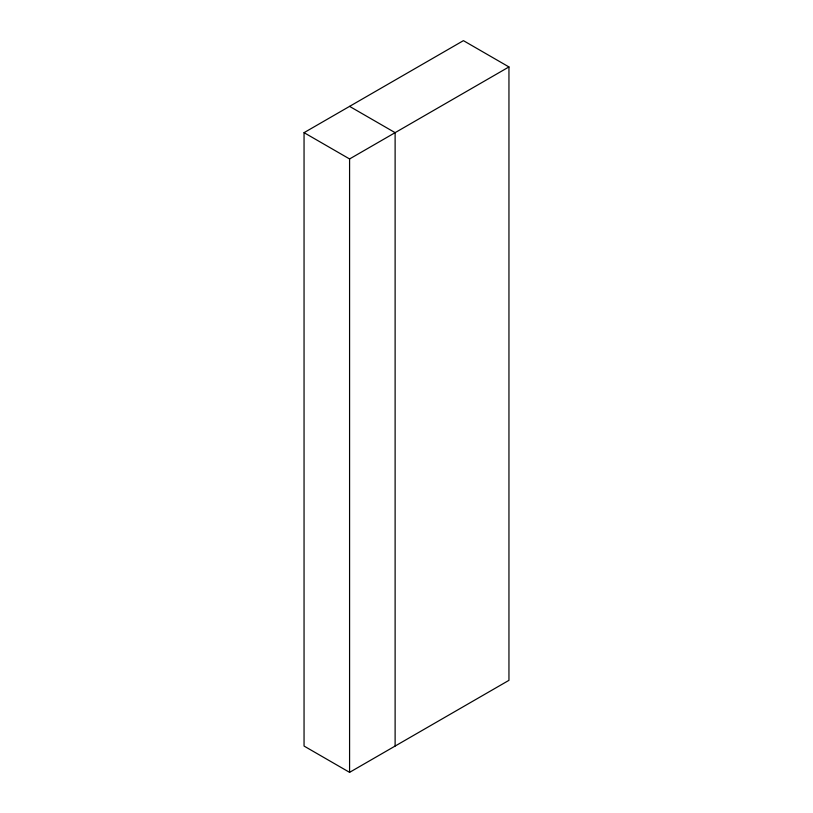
<?xml version="1.0" encoding="UTF-8"?>
<svg xmlns="http://www.w3.org/2000/svg" width="813" height="813" viewBox="0 0 813 813"><rect width="100%" height="100%" fill="white"/><g stroke="black" fill="none" stroke-linecap="round" stroke-linejoin="round"><path stroke-width="1.22" d="M304.052 132.661L463.42 40.65L508.948 66.94L508.948 680.339L349.58 772.35L304.052 746.06L304.052 132.661L349.58 158.952L508.948 66.94M349.58 106.371L395.118 132.661L395.118 746.06M349.58 158.952L349.58 772.35"/></g></svg>
